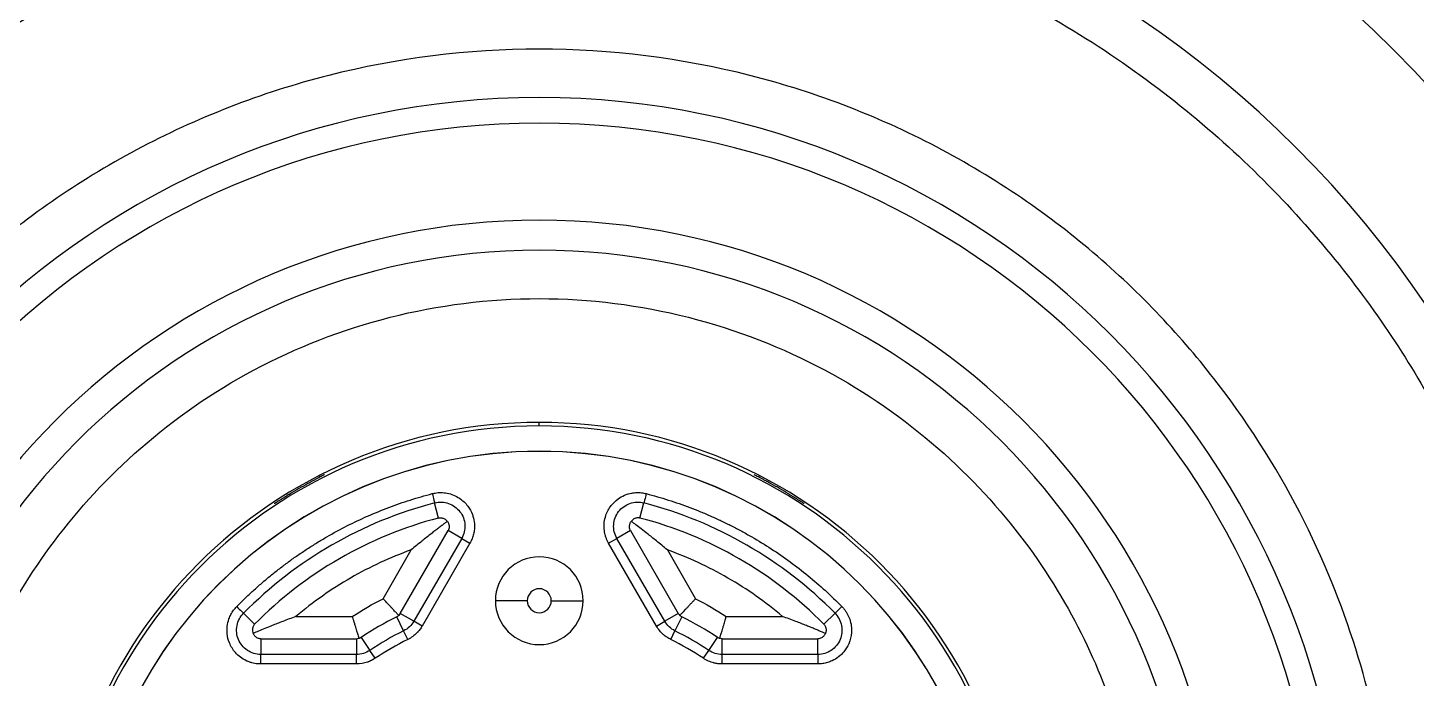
# Model space of a CAD drawing. Header units: inches. Extents: x 0 to 10.9, y 0 to 8.4.
# Drawn here: x 6.607 to 7.463, y 4.283 to 4.683 of the extents above; entities that cross this region are included whole.
import ezdxf

# ---------------------------------------------------------------- set-up
doc = ezdxf.new("R2010")
doc.units = ezdxf.units.IN
doc.header["$MEASUREMENT"] = 0

msp = doc.modelspace()

# ---------------------------------------------------------------- linework, layer by layer
at = {"color": 7, "linetype": 'Continuous', "lineweight": 25}
for p, q in [((6.92227, 4.43807), (6.92227, 4.44022)), ((7.0579, 4.40749), (7.05798, 4.40745)), ((6.8602, 4.38131), (6.85777, 4.39062)), ((6.98434, 4.38131), (6.98677, 4.39062)), ((6.83659, 4.32248), (6.86609, 4.37358)), ((6.87442, 4.36876), (6.84492, 4.31767)), ((6.87953, 4.36581), (6.85004, 4.31472)), ((6.87442, 4.36876), (6.86609, 4.37358)), ((6.87442, 4.36876), (6.87953, 4.36581)), ((6.965, 4.36581), (6.97012, 4.36876)), ((6.9945, 4.31472), (6.965, 4.36581)), ((6.97845, 4.37358), (6.97012, 4.36876)), ((6.99961, 4.31767), (6.97012, 4.36876)), ((6.97845, 4.37358), (7.00795, 4.32248)), ((6.82593, 4.33158), (6.84331, 4.36167)), ((7.00123, 4.36167), (7.01861, 4.33158)), ((6.91489, 4.33034), (6.8952, 4.33034)), ((6.92965, 4.33034), (6.94934, 4.33034)), ((6.74679, 4.31583), (6.73994, 4.32259)), ((6.77224, 4.32064), (6.80699, 4.32064)), ((6.83863, 4.31177), (6.83436, 4.3204)), ((6.84492, 4.31767), (6.83659, 4.32248)), ((6.85004, 4.31472), (6.84492, 4.31767)), ((6.9945, 4.31472), (6.99961, 4.31767)), ((7.00795, 4.32248), (6.99961, 4.31767)), ((7.01018, 4.3204), (7.0059, 4.31177)), ((7.03755, 4.32064), (7.0723, 4.32064)), ((7.09775, 4.31583), (7.1046, 4.32259)), ((6.75054, 4.30686), (6.75054, 4.29724)), ((6.75054, 4.30686), (6.80954, 4.30686)), ((6.80954, 4.30686), (6.80954, 4.29724)), ((6.81246, 4.30775), (6.81779, 4.29974)), ((6.84125, 4.30648), (6.83863, 4.31177)), ((7.00329, 4.30648), (7.0059, 4.31177)), ((7.02675, 4.29974), (7.03208, 4.30775)), ((7.035, 4.29724), (7.035, 4.30686)), ((7.035, 4.30686), (7.094, 4.30686)), ((7.094, 4.29724), (7.094, 4.30686)), ((6.80954, 4.29724), (6.75054, 4.29724)), ((6.75054, 4.29134), (6.75054, 4.29724)), ((6.80954, 4.29134), (6.80954, 4.29724)), ((6.82106, 4.29482), (6.81779, 4.29974)), ((7.02348, 4.29482), (7.02675, 4.29974)), ((7.094, 4.29724), (7.035, 4.29724)), ((7.035, 4.29134), (7.035, 4.29724)), ((7.094, 4.29724), (7.094, 4.29134)), ((6.80954, 4.29134), (6.75054, 4.29134)), ((7.094, 4.29134), (7.035, 4.29134))]:
    msp.add_line(p, q, dxfattribs=at)
for centre, radius, start, end in [((6.92227, 4.14284), 1, 90, 270), ((6.92227, 4.14284), 1, 270, 90), ((6.92227, 4.14284), 0.98509, 90, 180), ((6.92227, 4.14284), 0.98509, 0, 90), ((6.92227, 4.14284), 0.94485, 0, 180), ((6.92227, 4.14284), 0.77186, 0, 180), ((6.92227, 4.14284), 0.745, 0, 180), ((6.92227, 4.14284), 0.66, 0, 180), ((6.92227, 4.14284), 0.4976, 0, 180), ((6.92227, 4.14284), 0.48184, 0, 180), ((6.92227, 4.14284), 0.42206, 0, 180), ((6.92227, 4.14284), 0.40356, 0, 180), ((6.92227, 4.14284), 0.29738, 0, 180), ((6.92227, 4.14284), 0.29522, 90, 270), ((6.92227, 4.14284), 0.29522, 270, 90), ((6.92227, 4.14284), 0.27958, 0, 180), ((6.92227, 4.14284), 0.27953, 0, 180), ((6.92227, 4.14284), 0.2963, 118.77383, 121.22617), ((6.92227, 4.14284), 0.2963, 58.77383, 61.22617), ((6.92227, 4.14284), 0.25604, 104.59036, 135.40964), ((6.92227, 4.14284), 0.25604, 44.59036, 75.40964), ((6.92227, 4.14284), 0.24641, 104.59036, 135.40964), ((6.92227, 4.14284), 0.24641, 44.59036, 75.40964), ((6.92227, 4.33034), 0.02707, 0, 180), ((6.92227, 4.33034), 0.00738, 0, 180), ((6.92227, 4.33034), 0.02707, 180, 0), ((6.92227, 4.33034), 0.00738, 180, 0), ((6.92227, 4.14284), 0.19812, 116.33954, 123.66046), ((6.92227, 4.14284), 0.19812, 56.33954, 63.66046), ((6.92227, 4.14284), 0.1885, 116.33954, 123.66046), ((6.92227, 4.14284), 0.1885, 56.33954, 63.66046)]:
    msp.add_arc(centre, radius, start, end, dxfattribs=at)
for points, knots in [([(6.29074, 4.14284), (6.29074, 4.16916), (6.29237, 4.19713), (6.30028, 4.25622), (6.30657, 4.28734), (6.32543, 4.35201), (6.33802, 4.38556), (6.37118, 4.4536), (6.39178, 4.48808), (6.44231, 4.55544), (6.47225, 4.58832), (6.54178, 4.64899), (6.58137, 4.67677), (6.66878, 4.72339), (6.71659, 4.74219), (6.81704, 4.7677), (6.86964, 4.77437), (6.9749, 4.77437), (7.0275, 4.7677), (7.12795, 4.74219), (7.17576, 4.72339), (7.26317, 4.67677), (7.30276, 4.64899), (7.37229, 4.58832), (7.40223, 4.55544), (7.45276, 4.48808), (7.47335, 4.4536), (7.50652, 4.38556), (7.51911, 4.35201), (7.53797, 4.28734), (7.54426, 4.25622), (7.55217, 4.19713), (7.5538, 4.16916), (7.5538, 4.14284)], [0, 0, 0, 0, 0.0625, 0.0625, 0.125, 0.125, 0.1875, 0.1875, 0.25, 0.25, 0.3125, 0.3125, 0.375, 0.375, 0.4375, 0.4375, 0.5, 0.5, 0.5625, 0.5625, 0.625, 0.625, 0.6875, 0.6875, 0.75, 0.75, 0.8125, 0.8125, 0.875, 0.875, 0.9375, 0.9375, 1, 1, 1, 1]), ([(7.44976, 4.14284), (7.44976, 4.16482), (7.4484, 4.18819), (7.44179, 4.23754), (7.43654, 4.26353), (7.42078, 4.31755), (7.41027, 4.34558), (7.38257, 4.4024), (7.36536, 4.4312), (7.32316, 4.48747), (7.29815, 4.51493), (7.24008, 4.56561), (7.207, 4.58881), (7.134, 4.62774), (7.09406, 4.64345), (7.01016, 4.66476), (6.96623, 4.67033), (6.87831, 4.67033), (6.83438, 4.66476), (6.75048, 4.64345), (6.71054, 4.62774), (6.63753, 4.58881), (6.60446, 4.56561), (6.54639, 4.51493), (6.52138, 4.48747), (6.47918, 4.4312), (6.46197, 4.4024), (6.43427, 4.34558), (6.42376, 4.31755), (6.408, 4.26353), (6.40275, 4.23754), (6.39614, 4.18819), (6.39478, 4.16482), (6.39478, 4.14284)], [0, 0, 0, 0, 0.0625, 0.0625, 0.125, 0.125, 0.1875, 0.1875, 0.25, 0.25, 0.3125, 0.3125, 0.375, 0.375, 0.4375, 0.4375, 0.5, 0.5, 0.5625, 0.5625, 0.625, 0.625, 0.6875, 0.6875, 0.75, 0.75, 0.8125, 0.8125, 0.875, 0.875, 0.9375, 0.9375, 1, 1, 1, 1]), ([(6.54859, 4.14284), (6.54859, 4.15841), (6.54956, 4.17497), (6.55424, 4.20993), (6.55796, 4.22834), (6.56912, 4.2666), (6.57657, 4.28646), (6.59619, 4.32672), (6.60838, 4.34712), (6.63828, 4.38698), (6.656, 4.40643), (6.69713, 4.44233), (6.72056, 4.45877), (6.77228, 4.48635), (6.80057, 4.49747), (6.86, 4.51257), (6.89113, 4.51652), (6.95341, 4.51652), (6.98453, 4.51257), (7.04397, 4.49747), (7.07226, 4.48635), (7.12398, 4.45877), (7.14741, 4.44233), (7.18854, 4.40643), (7.20626, 4.38698), (7.23616, 4.34712), (7.24835, 4.32672), (7.26797, 4.28646), (7.27542, 4.2666), (7.28658, 4.22834), (7.2903, 4.20993), (7.29498, 4.17497), (7.29595, 4.15841), (7.29595, 4.14284)], [0, 0, 0, 0, 0.0625, 0.0625, 0.125, 0.125, 0.1875, 0.1875, 0.25, 0.25, 0.3125, 0.3125, 0.375, 0.375, 0.4375, 0.4375, 0.5, 0.5, 0.5625, 0.5625, 0.625, 0.625, 0.6875, 0.6875, 0.75, 0.75, 0.8125, 0.8125, 0.875, 0.875, 0.9375, 0.9375, 1, 1, 1, 1]), ([(6.78976, 4.408), (6.78974, 4.40798), (6.7897, 4.40795), (6.78939, 4.40777), (6.78882, 4.40747), (6.78791, 4.40698), (6.78656, 4.40628), (6.78498, 4.40544), (6.78325, 4.40452), (6.78145, 4.40355), (6.78025, 4.40289), (6.77964, 4.40256)], [0, 0, 0, 0, 0.098163, 0.194079, 0.289176, 0.422855, 0.551943, 0.671129, 0.788455, 0.894651, 1, 1, 1, 1]), ([(7.0649, 4.40256), (7.0645, 4.40278), (7.0637, 4.40321), (7.06251, 4.40386), (7.06111, 4.40461), (7.05955, 4.40544), (7.0574, 4.40658), (7.05525, 4.4077), (7.05494, 4.4079), (7.05477, 4.408)], [0, 0, 0, 0, 0.069424, 0.139925, 0.212941, 0.330345, 0.449379, 0.713698, 1, 1, 1, 1]), ([(6.73573, 4.32673), (6.7374, 4.3284), (6.74073, 4.33173), (6.74589, 4.33654), (6.75115, 4.34122), (6.75654, 4.34574), (6.76204, 4.35011), (6.76766, 4.35433), (6.77339, 4.35841), (6.77924, 4.36233), (6.78521, 4.3661), (6.7933, 4.37092), (6.80364, 4.37653), (6.81637, 4.38257), (6.82939, 4.3879), (6.84268, 4.39257), (6.85174, 4.39508), (6.85629, 4.39634)], [0, 0, 0, 0, 0.050206, 0.10027, 0.150228, 0.200117, 0.249972, 0.29983, 0.349728, 0.399702, 0.449788, 0.500022, 0.600284, 0.700121, 0.799826, 0.899688, 1, 1, 1, 1]), ([(6.76866, 4.39622), (6.76828, 4.39598), (6.7675, 4.39551), (6.76635, 4.3948), (6.76499, 4.39397), (6.76349, 4.39303), (6.76143, 4.39174), (6.75939, 4.39044), (6.75906, 4.39026), (6.75889, 4.39017)], [0, 0, 0, 0, 0.069424, 0.139925, 0.212941, 0.330345, 0.449379, 0.713697, 1, 1, 1, 1]), ([(6.85629, 4.39634), (6.85689, 4.39648), (6.85808, 4.39676), (6.85991, 4.39697), (6.86175, 4.39703), (6.8636, 4.39693), (6.8662, 4.39655), (6.8695, 4.39558), (6.87405, 4.39313), (6.87826, 4.38913), (6.88105, 4.38395), (6.88231, 4.37905), (6.8824, 4.37492), (6.88183, 4.3714), (6.88094, 4.36849), (6.88001, 4.36671), (6.87953, 4.36581)], [0, 0, 0, 0, 0.037979, 0.075608, 0.113189, 0.151023, 0.189407, 0.274663, 0.360913, 0.505438, 0.624328, 0.718987, 0.813917, 0.876159, 0.937739, 1, 1, 1, 1]), ([(6.85629, 4.39634), (6.85663, 4.39501), (6.85703, 4.39346), (6.85761, 4.39124), (6.85776, 4.39066), (6.85777, 4.39062)], [0, 0, 0, 0, 0.5, 0.5, 1, 1, 1, 1]), ([(6.85777, 4.39062), (6.86057, 4.39135), (6.86365, 4.39124), (6.86915, 4.38933), (6.87162, 4.38753), (6.87514, 4.38291), (6.87621, 4.38004), (6.87657, 4.37426), (6.87587, 4.37127), (6.87442, 4.36876)], [0, 0, 0, 0, 0.25, 0.25, 0.5, 0.5, 0.75, 0.75, 1, 1, 1, 1]), ([(6.965, 4.36581), (6.96471, 4.36635), (6.96412, 4.36743), (6.96343, 4.36914), (6.96288, 4.3709), (6.96249, 4.37271), (6.96216, 4.37532), (6.96223, 4.37875), (6.96338, 4.38379), (6.96611, 4.38891), (6.97037, 4.39298), (6.97475, 4.39549), (6.97871, 4.39667), (6.98225, 4.39707), (6.98529, 4.39698), (6.98726, 4.39655), (6.98825, 4.39634)], [0, 0, 0, 0, 0.037978, 0.075612, 0.113201, 0.151048, 0.189449, 0.274697, 0.360942, 0.505455, 0.624336, 0.718992, 0.813918, 0.87615, 0.93773, 1, 1, 1, 1]), ([(6.97012, 4.36876), (6.96867, 4.37127), (6.96796, 4.37427), (6.96834, 4.38007), (6.96941, 4.38294), (6.97294, 4.38755), (6.97542, 4.38935), (6.9809, 4.39124), (6.98397, 4.39135), (6.98677, 4.39062)], [0, 0, 0, 0, 0.25, 0.25, 0.5, 0.5, 0.75, 0.75, 1, 1, 1, 1]), ([(6.98825, 4.39634), (6.98791, 4.39501), (6.9875, 4.39346), (6.98693, 4.39124), (6.98678, 4.39066), (6.98677, 4.39062)], [0, 0, 0, 0, 0.5, 0.5, 1, 1, 1, 1]), ([(6.98825, 4.39634), (6.99053, 4.39572), (6.99508, 4.3945), (7.00183, 4.39244), (7.00851, 4.39022), (7.01512, 4.38782), (7.02165, 4.38524), (7.02812, 4.38249), (7.03451, 4.37956), (7.04083, 4.37645), (7.04708, 4.37317), (7.05531, 4.36857), (7.06533, 4.36242), (7.07693, 4.35442), (7.08805, 4.34581), (7.09875, 4.33663), (7.10545, 4.33004), (7.10881, 4.32673)], [0, 0, 0, 0, 0.050206, 0.10027, 0.150228, 0.200117, 0.249972, 0.29983, 0.349728, 0.399702, 0.449788, 0.500022, 0.600284, 0.700121, 0.799826, 0.899688, 1, 1, 1, 1]), ([(7.08565, 4.39017), (7.08562, 4.39018), (7.08557, 4.3902), (7.08526, 4.39039), (7.08472, 4.39072), (7.08384, 4.39128), (7.08256, 4.39208), (7.08104, 4.39304), (7.07938, 4.39407), (7.07764, 4.39515), (7.07646, 4.39586), (7.07588, 4.39622)], [0, 0, 0, 0, 0.098163, 0.194079, 0.289176, 0.422855, 0.551943, 0.671129, 0.788455, 0.894651, 1, 1, 1, 1]), ([(6.86555, 4.37925), (6.86501, 4.37884), (6.86388, 4.378), (6.86206, 4.37662), (6.86006, 4.37509), (6.85787, 4.3734), (6.8545, 4.37077), (6.8496, 4.36687), (6.84554, 4.36351), (6.84331, 4.36167)], [0, 0, 0, 0, 0.076099, 0.159417, 0.250081, 0.348187, 0.453812, 0.70043, 1, 1, 1, 1]), ([(6.8602, 4.38131), (6.86053, 4.38136), (6.86117, 4.38146), (6.86214, 4.38138), (6.86304, 4.38116), (6.86383, 4.38081), (6.86451, 4.38036), (6.86509, 4.37985), (6.8654, 4.37944), (6.86555, 4.37925)], [0, 0, 0, 0, 0.182042, 0.351123, 0.506994, 0.649611, 0.779178, 0.895896, 1, 1, 1, 1]), ([(6.86555, 4.37925), (6.86572, 4.37902), (6.86607, 4.37852), (6.86643, 4.3777), (6.86667, 4.37675), (6.86671, 4.37571), (6.86654, 4.37461), (6.86624, 4.37393), (6.86609, 4.37358)], [0, 0, 0, 0, 0.122199, 0.261809, 0.419186, 0.594671, 0.788382, 1, 1, 1, 1]), ([(6.97845, 4.37358), (6.97832, 4.37388), (6.97805, 4.37446), (6.97787, 4.37542), (6.97784, 4.37633), (6.97796, 4.37718), (6.97821, 4.37795), (6.97854, 4.37864), (6.97884, 4.37905), (6.97899, 4.37925)], [0, 0, 0, 0, 0.182474, 0.351836, 0.507846, 0.65046, 0.77988, 0.896315, 1, 1, 1, 1]), ([(6.98434, 4.38131), (6.9841, 4.38135), (6.98358, 4.38144), (6.98277, 4.38142), (6.98198, 4.38129), (6.98102, 4.38098), (6.97998, 4.38041), (6.9793, 4.37961), (6.97899, 4.37925)], [0, 0, 0, 0, 0.133204, 0.285134, 0.430318, 0.54564, 0.79287, 1, 1, 1, 1]), ([(7.00123, 4.36167), (7.00007, 4.36263), (6.99785, 4.36448), (6.99463, 4.3671), (6.99171, 4.36944), (6.98858, 4.37192), (6.98529, 4.37447), (6.98193, 4.37704), (6.97992, 4.37855), (6.97899, 4.37925)], [0, 0, 0, 0, 0.156451, 0.29963, 0.429565, 0.546295, 0.718125, 0.869208, 1, 1, 1, 1]), ([(6.84331, 4.36167), (6.83034, 4.35699), (6.81789, 4.3512), (6.79402, 4.33742), (6.78278, 4.32953), (6.77224, 4.32064)], [0, 0, 0, 0, 0.5, 0.5, 1, 1, 1, 1]), ([(7.0723, 4.32064), (7.06176, 4.32953), (7.05052, 4.33742), (7.02665, 4.3512), (7.0142, 4.35699), (7.00123, 4.36167)], [0, 0, 0, 0, 0.5, 0.5, 1, 1, 1, 1]), ([(6.83558, 4.32132), (6.8355, 4.3214), (6.83534, 4.32157), (6.83496, 4.32197), (6.83447, 4.3225), (6.83385, 4.32317), (6.8331, 4.32397), (6.83219, 4.32495), (6.83108, 4.32613), (6.82954, 4.32776), (6.82779, 4.32961), (6.82649, 4.33099), (6.82593, 4.33158)], [0, 0, 0, 0, 0.07199, 0.148015, 0.227921, 0.31144, 0.398191, 0.48769, 0.589879, 0.704288, 0.874487, 1, 1, 1, 1]), ([(7.01861, 4.33158), (7.01826, 4.33121), (7.01748, 4.33038), (7.01619, 4.32902), (7.01479, 4.32754), (7.01346, 4.32613), (7.01204, 4.32461), (7.01067, 4.32314), (7.00953, 4.32192), (7.00915, 4.32151), (7.00896, 4.32132)], [0, 0, 0, 0, 0.078978, 0.177309, 0.296156, 0.410619, 0.512848, 0.688874, 0.852118, 1, 1, 1, 1]), ([(6.75054, 4.29134), (6.74992, 4.29135), (6.74869, 4.29138), (6.74687, 4.29163), (6.74507, 4.29204), (6.74331, 4.29261), (6.74089, 4.29363), (6.73794, 4.2954), (6.73416, 4.29891), (6.73109, 4.30384), (6.72969, 4.30957), (6.72971, 4.31462), (6.73067, 4.31864), (6.7321, 4.3219), (6.73369, 4.32449), (6.73505, 4.32598), (6.73573, 4.32673)], [0, 0, 0, 0, 0.037976, 0.075606, 0.113192, 0.151037, 0.189435, 0.274679, 0.36092, 0.505429, 0.624315, 0.718971, 0.813895, 0.876135, 0.937722, 1, 1, 1, 1]), ([(6.73573, 4.32673), (6.73671, 4.32577), (6.73785, 4.32464), (6.73948, 4.32303), (6.73991, 4.32261), (6.73994, 4.32259)], [0, 0, 0, 0, 0.5, 0.5, 1, 1, 1, 1]), ([(7.10881, 4.32673), (7.10923, 4.32628), (7.11007, 4.32539), (7.11117, 4.32391), (7.11215, 4.32235), (7.11298, 4.32069), (7.11395, 4.31825), (7.11476, 4.31491), (7.11491, 4.30975), (7.11356, 4.3041), (7.11046, 4.29909), (7.10685, 4.29555), (7.10332, 4.29341), (7.09999, 4.29214), (7.09703, 4.29146), (7.09501, 4.29138), (7.094, 4.29134)], [0, 0, 0, 0, 0.037981, 0.075612, 0.113195, 0.151032, 0.189418, 0.274675, 0.360926, 0.50545, 0.624344, 0.71901, 0.813947, 0.876179, 0.93775, 1, 1, 1, 1]), ([(7.10881, 4.32673), (7.10783, 4.32577), (7.10669, 4.32465), (7.10506, 4.32304), (7.10463, 4.32261), (7.1046, 4.32259)], [0, 0, 0, 0, 0.5, 0.5, 1, 1, 1, 1]), ([(6.75054, 4.29724), (6.74765, 4.29724), (6.7447, 4.29813), (6.73986, 4.30136), (6.73791, 4.30372), (6.73568, 4.30908), (6.73537, 4.31213), (6.73647, 4.31781), (6.7379, 4.32053), (6.73993, 4.32259)], [0, 0, 0, 0, 0.25, 0.25, 0.5, 0.5, 0.75, 0.75, 1, 1, 1, 1]), ([(6.74679, 4.31583), (6.74663, 4.31564), (6.74629, 4.31524), (6.7459, 4.31452), (6.74562, 4.31378), (6.74541, 4.31279), (6.74538, 4.31161), (6.74574, 4.31061), (6.7459, 4.31016)], [0, 0, 0, 0, 0.133208, 0.285137, 0.430311, 0.545623, 0.792866, 1, 1, 1, 1]), ([(6.77224, 4.32064), (6.77083, 4.32012), (6.76811, 4.31912), (6.76424, 4.31764), (6.76075, 4.31628), (6.75703, 4.31481), (6.75318, 4.31323), (6.74928, 4.31161), (6.74697, 4.31062), (6.7459, 4.31016)], [0, 0, 0, 0, 0.156451, 0.29963, 0.429565, 0.546295, 0.718125, 0.869208, 1, 1, 1, 1]), ([(6.80699, 4.32064), (6.80713, 4.32015), (6.80746, 4.31907), (6.808, 4.31727), (6.80858, 4.31532), (6.80913, 4.31346), (6.80974, 4.31147), (6.81033, 4.30955), (6.81082, 4.30795), (6.81097, 4.30741), (6.81105, 4.30716)], [0, 0, 0, 0, 0.0789785, 0.1773092, 0.2961561, 0.4106186, 0.5128482, 0.6888739, 0.8521184, 1, 1, 1, 1]), ([(6.83436, 4.3204), (6.83457, 4.32052), (6.835, 4.32078), (6.83538, 4.32114), (6.83558, 4.32132)], [0, 0, 0, 0, 0.485215, 1, 1, 1, 1]), ([(6.85004, 4.31472), (6.8496, 4.31397), (6.84888, 4.31288), (6.84791, 4.31169), (6.8474, 4.31111), (6.84717, 4.31087), (6.84702, 4.31071), (6.84697, 4.31066), (6.84523, 4.30888), (6.84336, 4.30752), (6.84125, 4.30648)], [0, 0, 0, 0, 0.25, 0.375, 0.4375, 0.46875, 0.46875, 0.5, 0.5, 1, 1, 1, 1]), ([(7.00329, 4.30648), (7.00251, 4.30687), (7.00137, 4.30752), (7.00013, 4.30841), (6.99952, 4.30888), (6.99926, 4.30909), (6.99909, 4.30924), (6.99903, 4.30928), (6.99715, 4.31091), (6.99568, 4.31269), (6.9945, 4.31472)], [0, 0, 0, 0, 0.25, 0.375, 0.4375, 0.46875, 0.46875, 0.5, 0.5, 1, 1, 1, 1]), ([(7.00896, 4.32132), (7.00916, 4.32114), (7.00954, 4.32078), (7.00997, 4.32052), (7.01018, 4.3204)], [0, 0, 0, 0, 0.514785, 1, 1, 1, 1]), ([(7.03349, 4.30716), (7.03352, 4.30727), (7.03359, 4.30749), (7.03375, 4.30802), (7.03395, 4.30871), (7.03422, 4.30958), (7.03455, 4.31063), (7.03494, 4.31191), (7.03541, 4.31346), (7.03604, 4.3156), (7.03678, 4.31805), (7.03732, 4.31987), (7.03755, 4.32064)], [0, 0, 0, 0, 0.07199, 0.148015, 0.227921, 0.31144, 0.398191, 0.48769, 0.589879, 0.704288, 0.874487, 1, 1, 1, 1]), ([(7.09864, 4.31016), (7.09802, 4.31043), (7.09673, 4.31098), (7.09462, 4.31187), (7.09229, 4.31284), (7.08974, 4.3139), (7.08577, 4.3155), (7.07995, 4.31779), (7.07501, 4.31963), (7.0723, 4.32064)], [0, 0, 0, 0, 0.0760989, 0.1594173, 0.2500808, 0.3481866, 0.4538118, 0.7004302, 1, 1, 1, 1]), ([(7.1046, 4.32259), (7.10664, 4.32053), (7.10808, 4.31781), (7.10917, 4.31209), (7.10886, 4.30905), (7.10661, 4.3037), (7.10466, 4.30133), (7.09983, 4.29813), (7.09689, 4.29724), (7.094, 4.29724)], [0, 0, 0, 0, 0.25, 0.25, 0.5, 0.5, 0.75, 0.75, 1, 1, 1, 1]), ([(7.09775, 4.31583), (7.09796, 4.31557), (7.09837, 4.31507), (7.09879, 4.31419), (7.09904, 4.3133), (7.09913, 4.31244), (7.09908, 4.31162), (7.09893, 4.31087), (7.09873, 4.31039), (7.09864, 4.31016)], [0, 0, 0, 0, 0.182042, 0.351123, 0.506994, 0.649611, 0.779178, 0.895896, 1, 1, 1, 1]), ([(6.75054, 4.30686), (6.75021, 4.3069), (6.74957, 4.30696), (6.74865, 4.30728), (6.74785, 4.30771), (6.74717, 4.30824), (6.74663, 4.30885), (6.7462, 4.30947), (6.74599, 4.30994), (6.7459, 4.31016)], [0, 0, 0, 0, 0.182474, 0.351836, 0.507846, 0.65046, 0.77988, 0.896315, 1, 1, 1, 1]), ([(6.81105, 4.30716), (6.81131, 4.30724), (6.81181, 4.30739), (6.81224, 4.30763), (6.81246, 4.30775)], [0, 0, 0, 0, 0.514785, 1, 1, 1, 1]), ([(7.03208, 4.30775), (7.0323, 4.30763), (7.03273, 4.30739), (7.03323, 4.30724), (7.03349, 4.30716)], [0, 0, 0, 0, 0.485215, 1, 1, 1, 1]), ([(7.09864, 4.31016), (7.09853, 4.3099), (7.09828, 4.30935), (7.09774, 4.30863), (7.09704, 4.30795), (7.09616, 4.3074), (7.09512, 4.30699), (7.09438, 4.30691), (7.094, 4.30686)], [0, 0, 0, 0, 0.122199, 0.261809, 0.419186, 0.594671, 0.788382, 1, 1, 1, 1]), ([(6.82106, 4.29482), (6.82034, 4.29434), (6.81921, 4.29369), (6.81781, 4.29305), (6.8171, 4.29276), (6.81679, 4.29265), (6.81658, 4.29257), (6.81651, 4.29254), (6.81416, 4.29172), (6.81189, 4.29134), (6.80954, 4.29134)], [0, 0, 0, 0, 0.25, 0.375, 0.4375, 0.46875, 0.46875, 0.5, 0.5, 1, 1, 1, 1]), ([(7.035, 4.29134), (7.03413, 4.29134), (7.03283, 4.29142), (7.03132, 4.29166), (7.03056, 4.29182), (7.03024, 4.29189), (7.03002, 4.29194), (7.02995, 4.29196), (7.02754, 4.29258), (7.02543, 4.29352), (7.02348, 4.29482)], [0, 0, 0, 0, 0.25, 0.375, 0.4375, 0.46875, 0.46875, 0.5, 0.5, 1, 1, 1, 1])]:
    msp.add_open_spline(points, degree=3, knots=knots, dxfattribs=at)
for points in [[(6.78657, 4.40749), (6.78675, 4.40747), (6.78694, 4.40746), (6.78713, 4.40745)], [(7.05741, 4.40745), (7.0576, 4.40746), (7.05779, 4.40747), (7.05797, 4.40749)], [(6.80699, 4.32064), (6.81312, 4.32461), (6.81943, 4.32826), (6.82593, 4.33158)], [(7.01861, 4.33158), (7.02511, 4.32826), (7.03142, 4.32461), (7.03755, 4.32064)], [(6.83659, 4.32248), (6.83631, 4.32205), (6.83597, 4.32166), (6.83558, 4.32132)], [(6.84492, 4.31767), (6.84347, 4.31516), (6.84124, 4.31306), (6.83863, 4.31177)], [(7.0059, 4.31177), (7.0033, 4.31306), (7.00107, 4.31516), (6.99961, 4.31767)], [(7.00795, 4.32248), (7.00822, 4.32206), (7.00856, 4.32167), (7.00896, 4.32132)], [(6.80954, 4.30686), (6.81004, 4.30689), (6.81055, 4.30699), (6.81105, 4.30716)], [(6.84125, 4.30648), (6.83427, 4.30303), (6.82754, 4.29914), (6.82106, 4.29482)], [(7.02348, 4.29482), (7.01699, 4.29914), (7.01026, 4.30303), (7.00329, 4.30648)], [(7.035, 4.30686), (7.03449, 4.30689), (7.03398, 4.30699), (7.03349, 4.30716)], [(6.81779, 4.29974), (6.81537, 4.29813), (6.81244, 4.29724), (6.80954, 4.29724)], [(7.035, 4.29724), (7.0321, 4.29724), (7.02917, 4.29813), (7.02675, 4.29974)]]:
    msp.add_open_spline(points, degree=3, dxfattribs=at)

doc.saveas('drawing.dxf')
